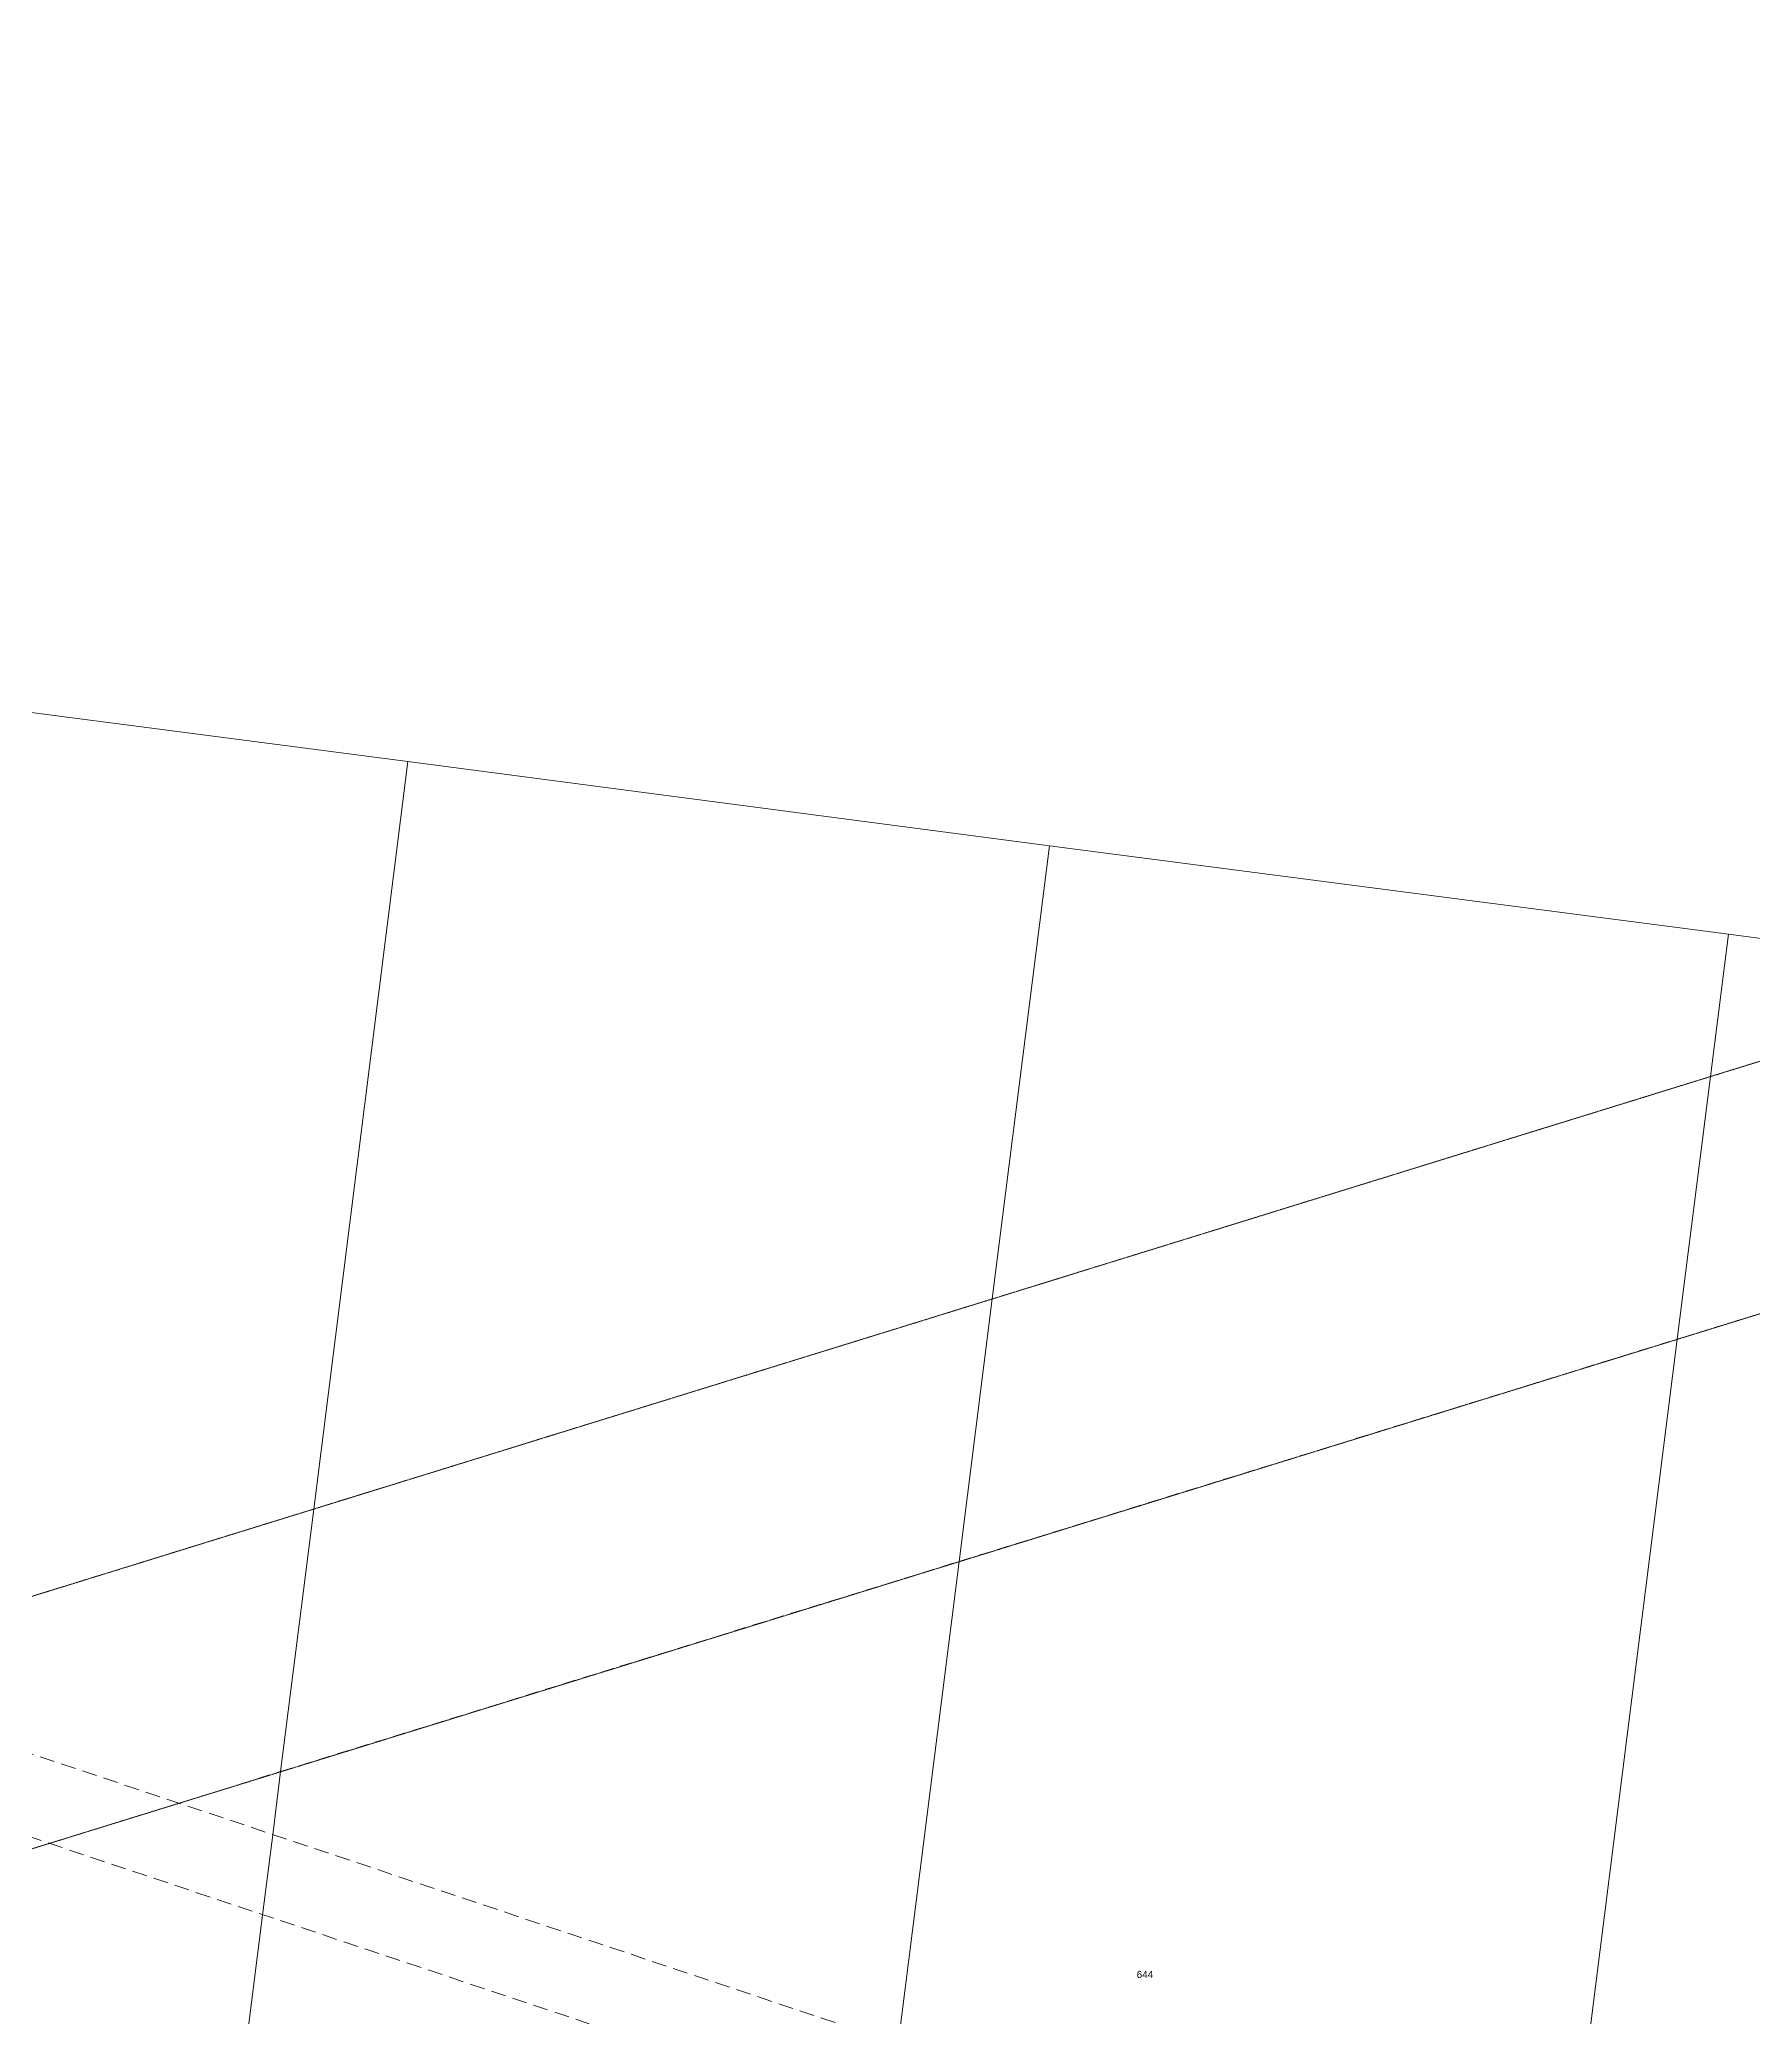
# Model space of a CAD drawing. Header units: metres. Extents: x 249687 to 257263, y 6187901 to 6192012.
# Drawn here: x 255490.9 to 255924, y 6188735.7 to 6189235.6 of the extents above; entities that cross this region are included whole.
import ezdxf

# ---------------------------------------------------------------- set-up
doc = ezdxf.new("R2010")
doc.units = ezdxf.units.M
for name, pattern in [('Dash', [5, 3, -2]), ('HIDDEN', [0.375, 0.25, -0.125]), ('HIDDEN2', [0.1875, 0.125, -0.0625])]:
    doc.linetypes.add(name, pattern=pattern)
for name, color, linetype, lineweight in [('Cadastre Easements_SP_EXT', 8, 'Continuous', 5), ('Cadastre Land Parcels_SP_EXT', 8, 'Continuous', 5), ('Cadastre Other Property_SP_EXT', 8, 'HIDDEN', 5)]:
    doc.layers.add(name, color=color, linetype=linetype, lineweight=lineweight)
doc.styles.get("Standard").update_dxf_attribs({"font": 'arial.ttf'})

msp = doc.modelspace()

# ---------------------------------------------------------------- linework, layer by layer
at = {"layer": 'Cadastre Easements_SP_EXT', "linetype": 'Dash'}
msp.add_lwpolyline([(255385.763, 6188746.115), (255494.536, 6188779.832), (255527.115, 6188789.901), (255551.842, 6188797.655), (255723.4, 6188850.778), (255904.931, 6188906.971), (256082.858, 6188962.044), (256142.631, 6188980.545), (256086.088, 6188987.805), (255996.877, 6188999.258), (255913.313, 6188973.379), (255731.778, 6188917.157), (255560.219, 6188864.034), (255428.631, 6188823.281)], dxfattribs=at)
at = {"layer": 'Cadastre Land Parcels_SP_EXT', "linetype": 'Continuous'}
msp.add_lwpolyline([(254231.412, 6189229.781), (254783.388, 6189157.64), (254954.825, 6189135.179), (255109.641, 6189114.942), (255270.271, 6189093.967), (255425.916, 6189073.637), (255584.051, 6189053.035), (255746.25, 6189031.761), (255917.863, 6189009.418), (255930.046, 6189007.831), (255986.181, 6189424.752), (255986.181, 6189424.752), (256045.41, 6189864.591), (255789.299, 6189904.099), (255785.09, 6189904.75), (255773.913, 6189906.474), (255765.317, 6189907.8), (255417.407, 6189961.456), (255333.833, 6189966.143), (255254.525, 6189987.038), (255149.264, 6190025.675), (255097.613, 6190054.955), (254645.368, 6190117.995), (254290.548, 6190167.438)], dxfattribs=at)
for points in [[(255511.804, 6188479.683), (255547.35, 6188762.016), (255549.945, 6188782.286), (255551.842, 6188797.655), (255560.219, 6188864.034), (255584.051, 6189053.035), (255425.916, 6189073.637), (255396.515, 6188834.091), (255394.103, 6188813.825), (255393.862, 6188812.487), (255385.763, 6188746.115), (255354.165, 6188488.751), (255350.686, 6188460.13), (255508.221, 6188451.504), (255511.804, 6188479.683)], [(255671.925, 6188442.594), (255675.432, 6188470.215), (255675.706, 6188472.392), (255705.513, 6188708.555), (255708.017, 6188728.824), (255723.4, 6188850.778), (255731.778, 6188917.157), (255746.251, 6189031.761), (255584.051, 6189053.035), (255560.219, 6188864.034), (255551.842, 6188797.655), (255549.945, 6188782.286), (255547.35, 6188762.016), (255511.804, 6188479.683), (255508.221, 6188451.504), (255671.925, 6188442.594)], [(255904.931, 6188906.971), (255913.313, 6188973.379), (255917.863, 6189009.418), (255746.251, 6189031.761), (255731.778, 6188917.157), (255723.4, 6188850.778), (255708.017, 6188728.824), (255705.513, 6188708.555), (255675.706, 6188472.392), (255675.432, 6188470.215), (255671.925, 6188442.594), (255845.144, 6188433.255), (255904.931, 6188906.971)], [(256011.986, 6188396.837), (256082.858, 6188962.044), (256086.088, 6188987.805), (255996.877, 6188999.258), (255930.046, 6189007.831), (255917.863, 6189009.418), (255913.313, 6188973.379), (255904.931, 6188906.971), (255845.144, 6188433.255), (255854.664, 6188432.742), (255934.637, 6188414.496), (255997.826, 6188379.514), (256001.115, 6188376.901), (256011.986, 6188396.837)]]:
    msp.add_lwpolyline(points, close=True, dxfattribs=at)
at = {"layer": 'Cadastre Other Property_SP_EXT', "linetype": 'HIDDEN2', "ltscale": 30}
msp.add_lwpolyline([(254239.307, 6189219.999), (254270.623, 6189188.636), (255131.566, 6188900.502), (254865.006, 6188566.493), (254880.841, 6188557.41), (255151.696, 6188893.764), (255705.513, 6188708.565), (256318.37, 6188531.555), (256320.675, 6188551.867), (255708.017, 6188728.834), (254239.307, 6189219.999)], close=True, dxfattribs=at)
at = {"layer": 'Cadastre Other Property_SP_EXT', "linetype": 'HIDDEN2'}
msp.add_lwpolyline([(254844.21, 6188578.408), (256142.631, 6188980.554), (255996.877, 6188999.269), (254789.227, 6188625.196), (254811.679, 6188597.037), (254844.21, 6188578.408)], close=True, dxfattribs=at)

# ---------------------------------------------------------------- texts
at = {"layer": 'Cadastre Land Parcels_SP_EXT'}
msp.add_text('644', height=1.8, dxfattribs=at).set_placement((255768.273, 6188745.442))

doc.saveas('drawing.dxf')
